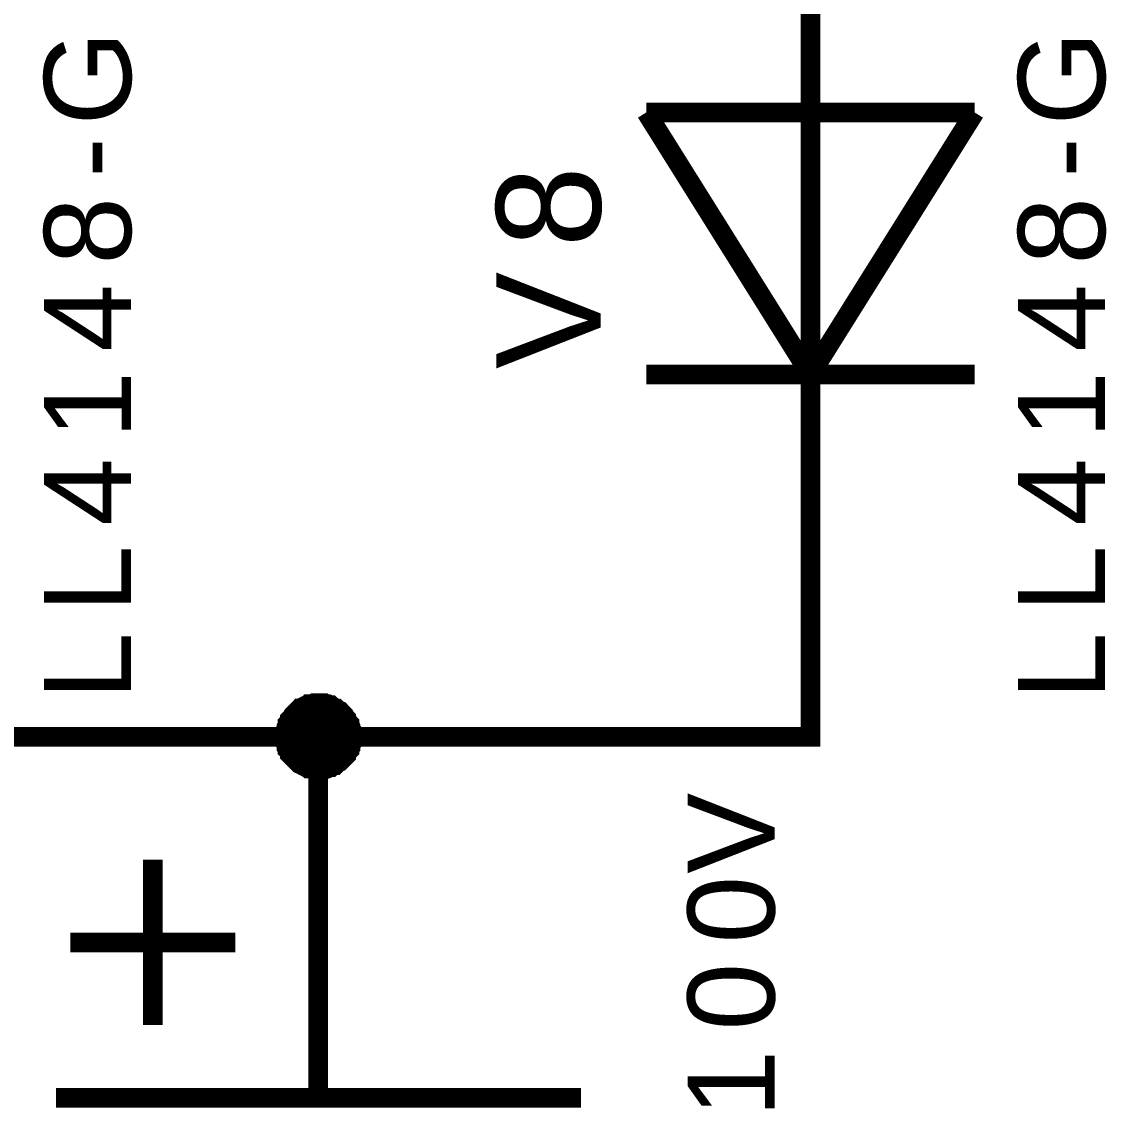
# Model space of a CAD drawing. Header units: millimetres. Extents: x -2024 to 917, y -725 to 13.
# Drawn here: x -1446.16 to -1429.65, y -419.83 to -403.29 of the extents above; entities that cross this region are included whole.
import ezdxf

# ---------------------------------------------------------------- set-up
doc = ezdxf.new("R2010")
doc.units = ezdxf.units.MM
doc.styles.get("Standard").update_dxf_attribs({"font": 'arial.ttf'})

msp = doc.modelspace()

# ---------------------------------------------------------------- linework, layer by layer
at = {"color": 7}
for points, const_width in [([(-1434.151, -404.175), (-1434.151, -401.675)], 0.3), ([(-1434.151, -404.175), (-1434.151, -409.176)], 0.3), ([(-1431.651, -404.672), (-1436.65, -404.672)], 0.3), ([(-1436.65, -404.672), (-1434.151, -408.663)], 0.3), ([(-1434.151, -408.663), (-1431.651, -404.672)], 0.3), ([(-1431.651, -408.663), (-1436.65, -408.663)], 0.3), ([(-1434.151, -409.176), (-1434.151, -411.676)], 0.3), ([(-1449.129, -411.676), (-1449.129, -414.177), (-1441.648, -414.177), (-1434.151, -414.177), (-1434.151, -411.676)], 0.3), ([(-1442.145, -414.177), (-1442.145, -414.144), (-1442.145, -414.127), (-1442.145, -414.094), (-1442.128, -414.078), (-1442.128, -414.044), (-1442.128, -414.028), (-1442.112, -413.995), (-1442.112, -413.978), (-1442.095, -413.962), (-1442.079, -413.928), (-1442.079, -413.912), (-1442.062, -413.895), (-1442.045, -413.879), (-1442.029, -413.846), (-1442.012, -413.829), (-1441.996, -413.813), (-1441.979, -413.796), (-1441.963, -413.779), (-1441.946, -413.763), (-1441.93, -413.746), (-1441.896, -413.746), (-1441.88, -413.73), (-1441.863, -413.713), (-1441.83, -413.697), (-1441.814, -413.697), (-1441.797, -413.68), (-1441.764, -413.68), (-1441.748, -413.68), (-1441.714, -413.664), (-1441.698, -413.664), (-1441.665, -413.664), (-1441.648, -413.664)], 0.3), ([(-1442.145, -414.177), (-1442.145, -414.144), (-1442.145, -414.127), (-1442.145, -414.094), (-1442.128, -414.078), (-1442.128, -414.044), (-1442.128, -414.028), (-1442.112, -413.995), (-1442.112, -413.978), (-1442.095, -413.962), (-1442.079, -413.928), (-1442.079, -413.912), (-1442.062, -413.895), (-1442.045, -413.879), (-1442.029, -413.846), (-1442.012, -413.829), (-1441.996, -413.813), (-1441.979, -413.796), (-1441.963, -413.779), (-1441.946, -413.763), (-1441.93, -413.746), (-1441.896, -413.746), (-1441.88, -413.73), (-1441.863, -413.713), (-1441.83, -413.697), (-1441.814, -413.697), (-1441.797, -413.68), (-1441.764, -413.68), (-1441.748, -413.68), (-1441.714, -413.664), (-1441.698, -413.664), (-1441.665, -413.664), (-1441.648, -413.664)], 0.3), ([(-1442.145, -414.177), (-1442.145, -414.144), (-1442.145, -414.127), (-1442.145, -414.094), (-1442.128, -414.078), (-1442.128, -414.044), (-1442.128, -414.028), (-1442.112, -413.995), (-1442.112, -413.978), (-1442.095, -413.962), (-1442.079, -413.928), (-1442.079, -413.912), (-1442.062, -413.895), (-1442.045, -413.879), (-1442.029, -413.846), (-1442.012, -413.829), (-1441.996, -413.813), (-1441.979, -413.796), (-1441.963, -413.779), (-1441.946, -413.763), (-1441.93, -413.746), (-1441.896, -413.746), (-1441.88, -413.73), (-1441.863, -413.713), (-1441.83, -413.697), (-1441.814, -413.697), (-1441.797, -413.68), (-1441.764, -413.68), (-1441.748, -413.68), (-1441.714, -413.664), (-1441.698, -413.664), (-1441.665, -413.664), (-1441.648, -413.664)], 0.3), ([(-1442.145, -414.177), (-1442.145, -414.144), (-1442.145, -414.127), (-1442.145, -414.094), (-1442.128, -414.078), (-1442.128, -414.044), (-1442.128, -414.028), (-1442.112, -413.995), (-1442.112, -413.978), (-1442.095, -413.962), (-1442.079, -413.928), (-1442.079, -413.912), (-1442.062, -413.895), (-1442.045, -413.879), (-1442.029, -413.846), (-1442.012, -413.829), (-1441.996, -413.813), (-1441.979, -413.796), (-1441.963, -413.779), (-1441.946, -413.763), (-1441.93, -413.746), (-1441.896, -413.746), (-1441.88, -413.73), (-1441.863, -413.713), (-1441.83, -413.697), (-1441.814, -413.697), (-1441.797, -413.68), (-1441.764, -413.68), (-1441.748, -413.68), (-1441.714, -413.664), (-1441.698, -413.664), (-1441.665, -413.664), (-1441.648, -413.664)], 0.3), ([(-1442.145, -414.177), (-1442.145, -414.144), (-1442.145, -414.127), (-1442.145, -414.094), (-1442.128, -414.078), (-1442.128, -414.044), (-1442.128, -414.028), (-1442.112, -413.995), (-1442.112, -413.978), (-1442.095, -413.962), (-1442.079, -413.928), (-1442.079, -413.912), (-1442.062, -413.895), (-1442.045, -413.879), (-1442.029, -413.846), (-1442.012, -413.829), (-1441.996, -413.813), (-1441.979, -413.796), (-1441.963, -413.779), (-1441.946, -413.763), (-1441.93, -413.746), (-1441.896, -413.746), (-1441.88, -413.73), (-1441.863, -413.713), (-1441.83, -413.697), (-1441.814, -413.697), (-1441.797, -413.68), (-1441.764, -413.68), (-1441.748, -413.68), (-1441.714, -413.664), (-1441.698, -413.664), (-1441.665, -413.664), (-1441.648, -413.664)], 0.0991), ([(-1442.145, -414.177), (-1442.145, -414.144), (-1442.145, -414.127), (-1442.145, -414.094), (-1442.128, -414.078), (-1442.128, -414.044), (-1442.128, -414.028), (-1442.112, -413.995), (-1442.112, -413.978), (-1442.095, -413.962), (-1442.079, -413.928), (-1442.079, -413.912), (-1442.062, -413.895), (-1442.045, -413.879), (-1442.029, -413.846), (-1442.012, -413.829), (-1441.996, -413.813), (-1441.979, -413.796), (-1441.963, -413.779), (-1441.946, -413.763), (-1441.93, -413.746), (-1441.896, -413.746), (-1441.88, -413.73), (-1441.863, -413.713), (-1441.83, -413.697), (-1441.814, -413.697), (-1441.797, -413.68), (-1441.764, -413.68), (-1441.748, -413.68), (-1441.714, -413.664), (-1441.698, -413.664), (-1441.665, -413.664), (-1441.648, -413.664)], 0.0991), ([(-1442.145, -414.177), (-1442.145, -414.144), (-1442.145, -414.127), (-1442.145, -414.094), (-1442.128, -414.078), (-1442.128, -414.044), (-1442.128, -414.028), (-1442.112, -413.995), (-1442.112, -413.978), (-1442.095, -413.962), (-1442.079, -413.928), (-1442.079, -413.912), (-1442.062, -413.895), (-1442.045, -413.879), (-1442.029, -413.846), (-1442.012, -413.829), (-1441.996, -413.813), (-1441.979, -413.796), (-1441.963, -413.779), (-1441.946, -413.763), (-1441.93, -413.746), (-1441.896, -413.746), (-1441.88, -413.73), (-1441.863, -413.713), (-1441.83, -413.697), (-1441.814, -413.697), (-1441.797, -413.68), (-1441.764, -413.68), (-1441.748, -413.68), (-1441.714, -413.664), (-1441.698, -413.664), (-1441.665, -413.664), (-1441.648, -413.664)], 0.0991), ([(-1442.145, -414.177), (-1442.145, -414.144), (-1442.145, -414.127), (-1442.145, -414.094), (-1442.128, -414.078), (-1442.128, -414.044), (-1442.128, -414.028), (-1442.112, -413.995), (-1442.112, -413.978), (-1442.095, -413.962), (-1442.079, -413.928), (-1442.079, -413.912), (-1442.062, -413.895), (-1442.045, -413.879), (-1442.029, -413.846), (-1442.012, -413.829), (-1441.996, -413.813), (-1441.979, -413.796), (-1441.963, -413.779), (-1441.946, -413.763), (-1441.93, -413.746), (-1441.896, -413.746), (-1441.88, -413.73), (-1441.863, -413.713), (-1441.83, -413.697), (-1441.814, -413.697), (-1441.797, -413.68), (-1441.764, -413.68), (-1441.748, -413.68), (-1441.714, -413.664), (-1441.698, -413.664), (-1441.665, -413.664), (-1441.648, -413.664)], 0.0991), ([(-1441.648, -413.664), (-1441.648, -413.664)], 0.3), ([(-1441.648, -413.664), (-1441.615, -413.664), (-1441.599, -413.664), (-1441.565, -413.664), (-1441.549, -413.68), (-1441.516, -413.68), (-1441.499, -413.68), (-1441.466, -413.697), (-1441.45, -413.697), (-1441.433, -413.713), (-1441.4, -413.73), (-1441.383, -413.746), (-1441.367, -413.746), (-1441.35, -413.763), (-1441.317, -413.779), (-1441.301, -413.796), (-1441.284, -413.813), (-1441.268, -413.829), (-1441.251, -413.846), (-1441.234, -413.879), (-1441.218, -413.895), (-1441.218, -413.912), (-1441.201, -413.928), (-1441.185, -413.962), (-1441.168, -413.978), (-1441.168, -413.995), (-1441.152, -414.028), (-1441.152, -414.044), (-1441.152, -414.078), (-1441.135, -414.094), (-1441.135, -414.127), (-1441.135, -414.144), (-1441.135, -414.177)], 0.3), ([(-1441.648, -413.664), (-1441.648, -413.664)], 0.3), ([(-1441.648, -413.664), (-1441.615, -413.664), (-1441.599, -413.664), (-1441.565, -413.664), (-1441.549, -413.68), (-1441.516, -413.68), (-1441.499, -413.68), (-1441.466, -413.697), (-1441.45, -413.697), (-1441.433, -413.713), (-1441.4, -413.73), (-1441.383, -413.746), (-1441.367, -413.746), (-1441.35, -413.763), (-1441.317, -413.779), (-1441.301, -413.796), (-1441.284, -413.813), (-1441.268, -413.829), (-1441.251, -413.846), (-1441.234, -413.879), (-1441.218, -413.895), (-1441.218, -413.912), (-1441.201, -413.928), (-1441.185, -413.962), (-1441.168, -413.978), (-1441.168, -413.995), (-1441.152, -414.028), (-1441.152, -414.044), (-1441.152, -414.078), (-1441.135, -414.094), (-1441.135, -414.127), (-1441.135, -414.144), (-1441.135, -414.177)], 0.3), ([(-1441.648, -413.664), (-1441.648, -413.664)], 0.3), ([(-1441.648, -413.664), (-1441.615, -413.664), (-1441.599, -413.664), (-1441.565, -413.664), (-1441.549, -413.68), (-1441.516, -413.68), (-1441.499, -413.68), (-1441.466, -413.697), (-1441.45, -413.697), (-1441.433, -413.713), (-1441.4, -413.73), (-1441.383, -413.746), (-1441.367, -413.746), (-1441.35, -413.763), (-1441.317, -413.779), (-1441.301, -413.796), (-1441.284, -413.813), (-1441.268, -413.829), (-1441.251, -413.846), (-1441.234, -413.879), (-1441.218, -413.895), (-1441.218, -413.912), (-1441.201, -413.928), (-1441.185, -413.962), (-1441.168, -413.978), (-1441.168, -413.995), (-1441.152, -414.028), (-1441.152, -414.044), (-1441.152, -414.078), (-1441.135, -414.094), (-1441.135, -414.127), (-1441.135, -414.144), (-1441.135, -414.177)], 0.3), ([(-1441.648, -413.664), (-1441.648, -413.664)], 0.3), ([(-1441.648, -413.664), (-1441.615, -413.664), (-1441.599, -413.664), (-1441.565, -413.664), (-1441.549, -413.68), (-1441.516, -413.68), (-1441.499, -413.68), (-1441.466, -413.697), (-1441.45, -413.697), (-1441.433, -413.713), (-1441.4, -413.73), (-1441.383, -413.746), (-1441.367, -413.746), (-1441.35, -413.763), (-1441.317, -413.779), (-1441.301, -413.796), (-1441.284, -413.813), (-1441.268, -413.829), (-1441.251, -413.846), (-1441.234, -413.879), (-1441.218, -413.895), (-1441.218, -413.912), (-1441.201, -413.928), (-1441.185, -413.962), (-1441.168, -413.978), (-1441.168, -413.995), (-1441.152, -414.028), (-1441.152, -414.044), (-1441.152, -414.078), (-1441.135, -414.094), (-1441.135, -414.127), (-1441.135, -414.144), (-1441.135, -414.177)], 0.3), ([(-1441.648, -413.664), (-1441.648, -413.664)], 0.0991), ([(-1441.648, -413.664), (-1441.615, -413.664), (-1441.599, -413.664), (-1441.565, -413.664), (-1441.549, -413.68), (-1441.516, -413.68), (-1441.499, -413.68), (-1441.466, -413.697), (-1441.45, -413.697), (-1441.433, -413.713), (-1441.4, -413.73), (-1441.383, -413.746), (-1441.367, -413.746), (-1441.35, -413.763), (-1441.317, -413.779), (-1441.301, -413.796), (-1441.284, -413.813), (-1441.268, -413.829), (-1441.251, -413.846), (-1441.234, -413.879), (-1441.218, -413.895), (-1441.218, -413.912), (-1441.201, -413.928), (-1441.185, -413.962), (-1441.168, -413.978), (-1441.168, -413.995), (-1441.152, -414.028), (-1441.152, -414.044), (-1441.152, -414.078), (-1441.135, -414.094), (-1441.135, -414.127), (-1441.135, -414.144), (-1441.135, -414.177)], 0.0991), ([(-1441.648, -413.664), (-1441.648, -413.664)], 0.0991), ([(-1441.648, -413.664), (-1441.615, -413.664), (-1441.599, -413.664), (-1441.565, -413.664), (-1441.549, -413.68), (-1441.516, -413.68), (-1441.499, -413.68), (-1441.466, -413.697), (-1441.45, -413.697), (-1441.433, -413.713), (-1441.4, -413.73), (-1441.383, -413.746), (-1441.367, -413.746), (-1441.35, -413.763), (-1441.317, -413.779), (-1441.301, -413.796), (-1441.284, -413.813), (-1441.268, -413.829), (-1441.251, -413.846), (-1441.234, -413.879), (-1441.218, -413.895), (-1441.218, -413.912), (-1441.201, -413.928), (-1441.185, -413.962), (-1441.168, -413.978), (-1441.168, -413.995), (-1441.152, -414.028), (-1441.152, -414.044), (-1441.152, -414.078), (-1441.135, -414.094), (-1441.135, -414.127), (-1441.135, -414.144), (-1441.135, -414.177)], 0.0991), ([(-1441.648, -413.664), (-1441.648, -413.664)], 0.0991), ([(-1441.648, -413.664), (-1441.615, -413.664), (-1441.599, -413.664), (-1441.565, -413.664), (-1441.549, -413.68), (-1441.516, -413.68), (-1441.499, -413.68), (-1441.466, -413.697), (-1441.45, -413.697), (-1441.433, -413.713), (-1441.4, -413.73), (-1441.383, -413.746), (-1441.367, -413.746), (-1441.35, -413.763), (-1441.317, -413.779), (-1441.301, -413.796), (-1441.284, -413.813), (-1441.268, -413.829), (-1441.251, -413.846), (-1441.234, -413.879), (-1441.218, -413.895), (-1441.218, -413.912), (-1441.201, -413.928), (-1441.185, -413.962), (-1441.168, -413.978), (-1441.168, -413.995), (-1441.152, -414.028), (-1441.152, -414.044), (-1441.152, -414.078), (-1441.135, -414.094), (-1441.135, -414.127), (-1441.135, -414.144), (-1441.135, -414.177)], 0.0991), ([(-1441.648, -413.664), (-1441.648, -413.664)], 0.0991), ([(-1441.648, -413.664), (-1441.615, -413.664), (-1441.599, -413.664), (-1441.565, -413.664), (-1441.549, -413.68), (-1441.516, -413.68), (-1441.499, -413.68), (-1441.466, -413.697), (-1441.45, -413.697), (-1441.433, -413.713), (-1441.4, -413.73), (-1441.383, -413.746), (-1441.367, -413.746), (-1441.35, -413.763), (-1441.317, -413.779), (-1441.301, -413.796), (-1441.284, -413.813), (-1441.268, -413.829), (-1441.251, -413.846), (-1441.234, -413.879), (-1441.218, -413.895), (-1441.218, -413.912), (-1441.201, -413.928), (-1441.185, -413.962), (-1441.168, -413.978), (-1441.168, -413.995), (-1441.152, -414.028), (-1441.152, -414.044), (-1441.152, -414.078), (-1441.135, -414.094), (-1441.135, -414.127), (-1441.135, -414.144), (-1441.135, -414.177)], 0.0991), ([(-1441.648, -414.674), (-1441.665, -414.674), (-1441.698, -414.674), (-1441.714, -414.674), (-1441.748, -414.657), (-1441.764, -414.657), (-1441.797, -414.657), (-1441.814, -414.641), (-1441.83, -414.641), (-1441.863, -414.624), (-1441.88, -414.607), (-1441.896, -414.607), (-1441.93, -414.591), (-1441.946, -414.574), (-1441.963, -414.558), (-1441.979, -414.541), (-1441.996, -414.525), (-1442.012, -414.508), (-1442.029, -414.491), (-1442.045, -414.475), (-1442.062, -414.458), (-1442.079, -414.442), (-1442.079, -414.409), (-1442.095, -414.392), (-1442.112, -414.376), (-1442.112, -414.342), (-1442.128, -414.326), (-1442.128, -414.309), (-1442.128, -414.276), (-1442.145, -414.26), (-1442.145, -414.227), (-1442.145, -414.21), (-1442.145, -414.177)], 0.3), ([(-1442.145, -414.177), (-1442.145, -414.177)], 0.3), ([(-1441.648, -414.674), (-1441.665, -414.674), (-1441.698, -414.674), (-1441.714, -414.674), (-1441.748, -414.657), (-1441.764, -414.657), (-1441.797, -414.657), (-1441.814, -414.641), (-1441.83, -414.641), (-1441.863, -414.624), (-1441.88, -414.607), (-1441.896, -414.607), (-1441.93, -414.591), (-1441.946, -414.574), (-1441.963, -414.558), (-1441.979, -414.541), (-1441.996, -414.525), (-1442.012, -414.508), (-1442.029, -414.491), (-1442.045, -414.475), (-1442.062, -414.458), (-1442.079, -414.442), (-1442.079, -414.409), (-1442.095, -414.392), (-1442.112, -414.376), (-1442.112, -414.342), (-1442.128, -414.326), (-1442.128, -414.309), (-1442.128, -414.276), (-1442.145, -414.26), (-1442.145, -414.227), (-1442.145, -414.21), (-1442.145, -414.177)], 0.3), ([(-1442.145, -414.177), (-1442.145, -414.177)], 0.3), ([(-1441.648, -414.674), (-1441.665, -414.674), (-1441.698, -414.674), (-1441.714, -414.674), (-1441.748, -414.657), (-1441.764, -414.657), (-1441.797, -414.657), (-1441.814, -414.641), (-1441.83, -414.641), (-1441.863, -414.624), (-1441.88, -414.607), (-1441.896, -414.607), (-1441.93, -414.591), (-1441.946, -414.574), (-1441.963, -414.558), (-1441.979, -414.541), (-1441.996, -414.525), (-1442.012, -414.508), (-1442.029, -414.491), (-1442.045, -414.475), (-1442.062, -414.458), (-1442.079, -414.442), (-1442.079, -414.409), (-1442.095, -414.392), (-1442.112, -414.376), (-1442.112, -414.342), (-1442.128, -414.326), (-1442.128, -414.309), (-1442.128, -414.276), (-1442.145, -414.26), (-1442.145, -414.227), (-1442.145, -414.21), (-1442.145, -414.177)], 0.3), ([(-1442.145, -414.177), (-1442.145, -414.177)], 0.3), ([(-1441.648, -414.674), (-1441.665, -414.674), (-1441.698, -414.674), (-1441.714, -414.674), (-1441.748, -414.657), (-1441.764, -414.657), (-1441.797, -414.657), (-1441.814, -414.641), (-1441.83, -414.641), (-1441.863, -414.624), (-1441.88, -414.607), (-1441.896, -414.607), (-1441.93, -414.591), (-1441.946, -414.574), (-1441.963, -414.558), (-1441.979, -414.541), (-1441.996, -414.525), (-1442.012, -414.508), (-1442.029, -414.491), (-1442.045, -414.475), (-1442.062, -414.458), (-1442.079, -414.442), (-1442.079, -414.409), (-1442.095, -414.392), (-1442.112, -414.376), (-1442.112, -414.342), (-1442.128, -414.326), (-1442.128, -414.309), (-1442.128, -414.276), (-1442.145, -414.26), (-1442.145, -414.227), (-1442.145, -414.21), (-1442.145, -414.177)], 0.3), ([(-1442.145, -414.177), (-1442.145, -414.177)], 0.3), ([(-1441.648, -414.674), (-1441.665, -414.674), (-1441.698, -414.674), (-1441.714, -414.674), (-1441.748, -414.657), (-1441.764, -414.657), (-1441.797, -414.657), (-1441.814, -414.641), (-1441.83, -414.641), (-1441.863, -414.624), (-1441.88, -414.607), (-1441.896, -414.607), (-1441.93, -414.591), (-1441.946, -414.574), (-1441.963, -414.558), (-1441.979, -414.541), (-1441.996, -414.525), (-1442.012, -414.508), (-1442.029, -414.491), (-1442.045, -414.475), (-1442.062, -414.458), (-1442.079, -414.442), (-1442.079, -414.409), (-1442.095, -414.392), (-1442.112, -414.376), (-1442.112, -414.342), (-1442.128, -414.326), (-1442.128, -414.309), (-1442.128, -414.276), (-1442.145, -414.26), (-1442.145, -414.227), (-1442.145, -414.21), (-1442.145, -414.177)], 0.0991), ([(-1442.145, -414.177), (-1442.145, -414.177)], 0.0991), ([(-1441.648, -414.674), (-1441.665, -414.674), (-1441.698, -414.674), (-1441.714, -414.674), (-1441.748, -414.657), (-1441.764, -414.657), (-1441.797, -414.657), (-1441.814, -414.641), (-1441.83, -414.641), (-1441.863, -414.624), (-1441.88, -414.607), (-1441.896, -414.607), (-1441.93, -414.591), (-1441.946, -414.574), (-1441.963, -414.558), (-1441.979, -414.541), (-1441.996, -414.525), (-1442.012, -414.508), (-1442.029, -414.491), (-1442.045, -414.475), (-1442.062, -414.458), (-1442.079, -414.442), (-1442.079, -414.409), (-1442.095, -414.392), (-1442.112, -414.376), (-1442.112, -414.342), (-1442.128, -414.326), (-1442.128, -414.309), (-1442.128, -414.276), (-1442.145, -414.26), (-1442.145, -414.227), (-1442.145, -414.21), (-1442.145, -414.177)], 0.0991), ([(-1442.145, -414.177), (-1442.145, -414.177)], 0.0991), ([(-1441.648, -414.674), (-1441.665, -414.674), (-1441.698, -414.674), (-1441.714, -414.674), (-1441.748, -414.657), (-1441.764, -414.657), (-1441.797, -414.657), (-1441.814, -414.641), (-1441.83, -414.641), (-1441.863, -414.624), (-1441.88, -414.607), (-1441.896, -414.607), (-1441.93, -414.591), (-1441.946, -414.574), (-1441.963, -414.558), (-1441.979, -414.541), (-1441.996, -414.525), (-1442.012, -414.508), (-1442.029, -414.491), (-1442.045, -414.475), (-1442.062, -414.458), (-1442.079, -414.442), (-1442.079, -414.409), (-1442.095, -414.392), (-1442.112, -414.376), (-1442.112, -414.342), (-1442.128, -414.326), (-1442.128, -414.309), (-1442.128, -414.276), (-1442.145, -414.26), (-1442.145, -414.227), (-1442.145, -414.21), (-1442.145, -414.177)], 0.0991), ([(-1442.145, -414.177), (-1442.145, -414.177)], 0.0991), ([(-1441.648, -414.674), (-1441.665, -414.674), (-1441.698, -414.674), (-1441.714, -414.674), (-1441.748, -414.657), (-1441.764, -414.657), (-1441.797, -414.657), (-1441.814, -414.641), (-1441.83, -414.641), (-1441.863, -414.624), (-1441.88, -414.607), (-1441.896, -414.607), (-1441.93, -414.591), (-1441.946, -414.574), (-1441.963, -414.558), (-1441.979, -414.541), (-1441.996, -414.525), (-1442.012, -414.508), (-1442.029, -414.491), (-1442.045, -414.475), (-1442.062, -414.458), (-1442.079, -414.442), (-1442.079, -414.409), (-1442.095, -414.392), (-1442.112, -414.376), (-1442.112, -414.342), (-1442.128, -414.326), (-1442.128, -414.309), (-1442.128, -414.276), (-1442.145, -414.26), (-1442.145, -414.227), (-1442.145, -414.21), (-1442.145, -414.177)], 0.0991), ([(-1442.145, -414.177), (-1442.145, -414.177)], 0.0991), ([(-1441.135, -414.177), (-1441.135, -414.21), (-1441.135, -414.227), (-1441.135, -414.26), (-1441.152, -414.276), (-1441.152, -414.309), (-1441.152, -414.326), (-1441.168, -414.342), (-1441.168, -414.376), (-1441.185, -414.392), (-1441.201, -414.409), (-1441.218, -414.442), (-1441.218, -414.458), (-1441.234, -414.475), (-1441.251, -414.491), (-1441.268, -414.508), (-1441.284, -414.525), (-1441.301, -414.541), (-1441.317, -414.558), (-1441.35, -414.574), (-1441.367, -414.591), (-1441.383, -414.607), (-1441.4, -414.607), (-1441.433, -414.624), (-1441.45, -414.641), (-1441.466, -414.641), (-1441.499, -414.657), (-1441.516, -414.657), (-1441.549, -414.657), (-1441.565, -414.674), (-1441.599, -414.674), (-1441.615, -414.674), (-1441.648, -414.674)], 0.3), ([(-1441.648, -414.177), (-1441.648, -416.677)], 0.3), ([(-1441.135, -414.177), (-1441.135, -414.21), (-1441.135, -414.227), (-1441.135, -414.26), (-1441.152, -414.276), (-1441.152, -414.309), (-1441.152, -414.326), (-1441.168, -414.342), (-1441.168, -414.376), (-1441.185, -414.392), (-1441.201, -414.409), (-1441.218, -414.442), (-1441.218, -414.458), (-1441.234, -414.475), (-1441.251, -414.491), (-1441.268, -414.508), (-1441.284, -414.525), (-1441.301, -414.541), (-1441.317, -414.558), (-1441.35, -414.574), (-1441.367, -414.591), (-1441.383, -414.607), (-1441.4, -414.607), (-1441.433, -414.624), (-1441.45, -414.641), (-1441.466, -414.641), (-1441.499, -414.657), (-1441.516, -414.657), (-1441.549, -414.657), (-1441.565, -414.674), (-1441.599, -414.674), (-1441.615, -414.674), (-1441.648, -414.674)], 0.3), ([(-1441.135, -414.177), (-1441.135, -414.21), (-1441.135, -414.227), (-1441.135, -414.26), (-1441.152, -414.276), (-1441.152, -414.309), (-1441.152, -414.326), (-1441.168, -414.342), (-1441.168, -414.376), (-1441.185, -414.392), (-1441.201, -414.409), (-1441.218, -414.442), (-1441.218, -414.458), (-1441.234, -414.475), (-1441.251, -414.491), (-1441.268, -414.508), (-1441.284, -414.525), (-1441.301, -414.541), (-1441.317, -414.558), (-1441.35, -414.574), (-1441.367, -414.591), (-1441.383, -414.607), (-1441.4, -414.607), (-1441.433, -414.624), (-1441.45, -414.641), (-1441.466, -414.641), (-1441.499, -414.657), (-1441.516, -414.657), (-1441.549, -414.657), (-1441.565, -414.674), (-1441.599, -414.674), (-1441.615, -414.674), (-1441.648, -414.674)], 0.3), ([(-1441.135, -414.177), (-1441.135, -414.21), (-1441.135, -414.227), (-1441.135, -414.26), (-1441.152, -414.276), (-1441.152, -414.309), (-1441.152, -414.326), (-1441.168, -414.342), (-1441.168, -414.376), (-1441.185, -414.392), (-1441.201, -414.409), (-1441.218, -414.442), (-1441.218, -414.458), (-1441.234, -414.475), (-1441.251, -414.491), (-1441.268, -414.508), (-1441.284, -414.525), (-1441.301, -414.541), (-1441.317, -414.558), (-1441.35, -414.574), (-1441.367, -414.591), (-1441.383, -414.607), (-1441.4, -414.607), (-1441.433, -414.624), (-1441.45, -414.641), (-1441.466, -414.641), (-1441.499, -414.657), (-1441.516, -414.657), (-1441.549, -414.657), (-1441.565, -414.674), (-1441.599, -414.674), (-1441.615, -414.674), (-1441.648, -414.674)], 0.3), ([(-1441.135, -414.177), (-1441.135, -414.21), (-1441.135, -414.227), (-1441.135, -414.26), (-1441.152, -414.276), (-1441.152, -414.309), (-1441.152, -414.326), (-1441.168, -414.342), (-1441.168, -414.376), (-1441.185, -414.392), (-1441.201, -414.409), (-1441.218, -414.442), (-1441.218, -414.458), (-1441.234, -414.475), (-1441.251, -414.491), (-1441.268, -414.508), (-1441.284, -414.525), (-1441.301, -414.541), (-1441.317, -414.558), (-1441.35, -414.574), (-1441.367, -414.591), (-1441.383, -414.607), (-1441.4, -414.607), (-1441.433, -414.624), (-1441.45, -414.641), (-1441.466, -414.641), (-1441.499, -414.657), (-1441.516, -414.657), (-1441.549, -414.657), (-1441.565, -414.674), (-1441.599, -414.674), (-1441.615, -414.674), (-1441.648, -414.674)], 0.0991), ([(-1441.135, -414.177), (-1441.135, -414.21), (-1441.135, -414.227), (-1441.135, -414.26), (-1441.152, -414.276), (-1441.152, -414.309), (-1441.152, -414.326), (-1441.168, -414.342), (-1441.168, -414.376), (-1441.185, -414.392), (-1441.201, -414.409), (-1441.218, -414.442), (-1441.218, -414.458), (-1441.234, -414.475), (-1441.251, -414.491), (-1441.268, -414.508), (-1441.284, -414.525), (-1441.301, -414.541), (-1441.317, -414.558), (-1441.35, -414.574), (-1441.367, -414.591), (-1441.383, -414.607), (-1441.4, -414.607), (-1441.433, -414.624), (-1441.45, -414.641), (-1441.466, -414.641), (-1441.499, -414.657), (-1441.516, -414.657), (-1441.549, -414.657), (-1441.565, -414.674), (-1441.599, -414.674), (-1441.615, -414.674), (-1441.648, -414.674)], 0.0991), ([(-1441.135, -414.177), (-1441.135, -414.21), (-1441.135, -414.227), (-1441.135, -414.26), (-1441.152, -414.276), (-1441.152, -414.309), (-1441.152, -414.326), (-1441.168, -414.342), (-1441.168, -414.376), (-1441.185, -414.392), (-1441.201, -414.409), (-1441.218, -414.442), (-1441.218, -414.458), (-1441.234, -414.475), (-1441.251, -414.491), (-1441.268, -414.508), (-1441.284, -414.525), (-1441.301, -414.541), (-1441.317, -414.558), (-1441.35, -414.574), (-1441.367, -414.591), (-1441.383, -414.607), (-1441.4, -414.607), (-1441.433, -414.624), (-1441.45, -414.641), (-1441.466, -414.641), (-1441.499, -414.657), (-1441.516, -414.657), (-1441.549, -414.657), (-1441.565, -414.674), (-1441.599, -414.674), (-1441.615, -414.674), (-1441.648, -414.674)], 0.0991), ([(-1441.135, -414.177), (-1441.135, -414.21), (-1441.135, -414.227), (-1441.135, -414.26), (-1441.152, -414.276), (-1441.152, -414.309), (-1441.152, -414.326), (-1441.168, -414.342), (-1441.168, -414.376), (-1441.185, -414.392), (-1441.201, -414.409), (-1441.218, -414.442), (-1441.218, -414.458), (-1441.234, -414.475), (-1441.251, -414.491), (-1441.268, -414.508), (-1441.284, -414.525), (-1441.301, -414.541), (-1441.317, -414.558), (-1441.35, -414.574), (-1441.367, -414.591), (-1441.383, -414.607), (-1441.4, -414.607), (-1441.433, -414.624), (-1441.45, -414.641), (-1441.466, -414.641), (-1441.499, -414.657), (-1441.516, -414.657), (-1441.549, -414.657), (-1441.565, -414.674), (-1441.599, -414.674), (-1441.615, -414.674), (-1441.648, -414.674)], 0.0991), ([(-1441.135, -414.177), (-1441.135, -414.177), (-1441.135, -414.177), (-1441.135, -414.177), (-1441.135, -414.177), (-1441.135, -414.177), (-1441.135, -414.177), (-1441.135, -414.177), (-1441.135, -414.177), (-1441.135, -414.177), (-1441.135, -414.177), (-1441.135, -414.177), (-1441.135, -414.177), (-1441.135, -414.177), (-1441.135, -414.177), (-1441.135, -414.177), (-1441.135, -414.177), (-1441.135, -414.177), (-1441.135, -414.177), (-1441.135, -414.177), (-1441.135, -414.177), (-1441.135, -414.177), (-1441.135, -414.177), (-1441.135, -414.177), (-1441.135, -414.177), (-1441.135, -414.177), (-1441.135, -414.177), (-1441.135, -414.177), (-1441.135, -414.177), (-1441.135, -414.177), (-1441.135, -414.177), (-1441.135, -414.177), (-1441.135, -414.177)], 0.3), ([(-1441.135, -414.177), (-1441.135, -414.177)], 0.3), ([(-1441.135, -414.177), (-1441.135, -414.177), (-1441.135, -414.177), (-1441.135, -414.177), (-1441.135, -414.177), (-1441.135, -414.177), (-1441.135, -414.177), (-1441.135, -414.177), (-1441.135, -414.177), (-1441.135, -414.177), (-1441.135, -414.177), (-1441.135, -414.177), (-1441.135, -414.177), (-1441.135, -414.177), (-1441.135, -414.177), (-1441.135, -414.177), (-1441.135, -414.177), (-1441.135, -414.177), (-1441.135, -414.177), (-1441.135, -414.177), (-1441.135, -414.177), (-1441.135, -414.177), (-1441.135, -414.177), (-1441.135, -414.177), (-1441.135, -414.177), (-1441.135, -414.177), (-1441.135, -414.177), (-1441.135, -414.177), (-1441.135, -414.177), (-1441.135, -414.177), (-1441.135, -414.177), (-1441.135, -414.177), (-1441.135, -414.177)], 0.3), ([(-1441.135, -414.177), (-1441.135, -414.177)], 0.3), ([(-1441.135, -414.177), (-1441.135, -414.177), (-1441.135, -414.177), (-1441.135, -414.177), (-1441.135, -414.177), (-1441.135, -414.177), (-1441.135, -414.177), (-1441.135, -414.177), (-1441.135, -414.177), (-1441.135, -414.177), (-1441.135, -414.177), (-1441.135, -414.177), (-1441.135, -414.177), (-1441.135, -414.177), (-1441.135, -414.177), (-1441.135, -414.177), (-1441.135, -414.177), (-1441.135, -414.177), (-1441.135, -414.177), (-1441.135, -414.177), (-1441.135, -414.177), (-1441.135, -414.177), (-1441.135, -414.177), (-1441.135, -414.177), (-1441.135, -414.177), (-1441.135, -414.177), (-1441.135, -414.177), (-1441.135, -414.177), (-1441.135, -414.177), (-1441.135, -414.177), (-1441.135, -414.177), (-1441.135, -414.177), (-1441.135, -414.177)], 0.3), ([(-1441.135, -414.177), (-1441.135, -414.177)], 0.3), ([(-1441.135, -414.177), (-1441.135, -414.177), (-1441.135, -414.177), (-1441.135, -414.177), (-1441.135, -414.177), (-1441.135, -414.177), (-1441.135, -414.177), (-1441.135, -414.177), (-1441.135, -414.177), (-1441.135, -414.177), (-1441.135, -414.177), (-1441.135, -414.177), (-1441.135, -414.177), (-1441.135, -414.177), (-1441.135, -414.177), (-1441.135, -414.177), (-1441.135, -414.177), (-1441.135, -414.177), (-1441.135, -414.177), (-1441.135, -414.177), (-1441.135, -414.177), (-1441.135, -414.177), (-1441.135, -414.177), (-1441.135, -414.177), (-1441.135, -414.177), (-1441.135, -414.177), (-1441.135, -414.177), (-1441.135, -414.177), (-1441.135, -414.177), (-1441.135, -414.177), (-1441.135, -414.177), (-1441.135, -414.177), (-1441.135, -414.177)], 0.3), ([(-1441.135, -414.177), (-1441.135, -414.177)], 0.3), ([(-1441.135, -414.177), (-1441.135, -414.177), (-1441.135, -414.177), (-1441.135, -414.177), (-1441.135, -414.177), (-1441.135, -414.177), (-1441.135, -414.177), (-1441.135, -414.177), (-1441.135, -414.177), (-1441.135, -414.177), (-1441.135, -414.177), (-1441.135, -414.177), (-1441.135, -414.177), (-1441.135, -414.177), (-1441.135, -414.177), (-1441.135, -414.177), (-1441.135, -414.177), (-1441.135, -414.177), (-1441.135, -414.177), (-1441.135, -414.177), (-1441.135, -414.177), (-1441.135, -414.177), (-1441.135, -414.177), (-1441.135, -414.177), (-1441.135, -414.177), (-1441.135, -414.177), (-1441.135, -414.177), (-1441.135, -414.177), (-1441.135, -414.177), (-1441.135, -414.177), (-1441.135, -414.177), (-1441.135, -414.177), (-1441.135, -414.177)], 0.0991), ([(-1441.135, -414.177), (-1441.135, -414.177)], 0.0991), ([(-1441.135, -414.177), (-1441.135, -414.177), (-1441.135, -414.177), (-1441.135, -414.177), (-1441.135, -414.177), (-1441.135, -414.177), (-1441.135, -414.177), (-1441.135, -414.177), (-1441.135, -414.177), (-1441.135, -414.177), (-1441.135, -414.177), (-1441.135, -414.177), (-1441.135, -414.177), (-1441.135, -414.177), (-1441.135, -414.177), (-1441.135, -414.177), (-1441.135, -414.177), (-1441.135, -414.177), (-1441.135, -414.177), (-1441.135, -414.177), (-1441.135, -414.177), (-1441.135, -414.177), (-1441.135, -414.177), (-1441.135, -414.177), (-1441.135, -414.177), (-1441.135, -414.177), (-1441.135, -414.177), (-1441.135, -414.177), (-1441.135, -414.177), (-1441.135, -414.177), (-1441.135, -414.177), (-1441.135, -414.177), (-1441.135, -414.177)], 0.0991), ([(-1441.135, -414.177), (-1441.135, -414.177)], 0.0991), ([(-1441.135, -414.177), (-1441.135, -414.177), (-1441.135, -414.177), (-1441.135, -414.177), (-1441.135, -414.177), (-1441.135, -414.177), (-1441.135, -414.177), (-1441.135, -414.177), (-1441.135, -414.177), (-1441.135, -414.177), (-1441.135, -414.177), (-1441.135, -414.177), (-1441.135, -414.177), (-1441.135, -414.177), (-1441.135, -414.177), (-1441.135, -414.177), (-1441.135, -414.177), (-1441.135, -414.177), (-1441.135, -414.177), (-1441.135, -414.177), (-1441.135, -414.177), (-1441.135, -414.177), (-1441.135, -414.177), (-1441.135, -414.177), (-1441.135, -414.177), (-1441.135, -414.177), (-1441.135, -414.177), (-1441.135, -414.177), (-1441.135, -414.177), (-1441.135, -414.177), (-1441.135, -414.177), (-1441.135, -414.177), (-1441.135, -414.177)], 0.0991), ([(-1441.135, -414.177), (-1441.135, -414.177)], 0.0991), ([(-1441.135, -414.177), (-1441.135, -414.177), (-1441.135, -414.177), (-1441.135, -414.177), (-1441.135, -414.177), (-1441.135, -414.177), (-1441.135, -414.177), (-1441.135, -414.177), (-1441.135, -414.177), (-1441.135, -414.177), (-1441.135, -414.177), (-1441.135, -414.177), (-1441.135, -414.177), (-1441.135, -414.177), (-1441.135, -414.177), (-1441.135, -414.177), (-1441.135, -414.177), (-1441.135, -414.177), (-1441.135, -414.177), (-1441.135, -414.177), (-1441.135, -414.177), (-1441.135, -414.177), (-1441.135, -414.177), (-1441.135, -414.177), (-1441.135, -414.177), (-1441.135, -414.177), (-1441.135, -414.177), (-1441.135, -414.177), (-1441.135, -414.177), (-1441.135, -414.177), (-1441.135, -414.177), (-1441.135, -414.177), (-1441.135, -414.177)], 0.0991), ([(-1441.135, -414.177), (-1441.135, -414.177)], 0.0991), ([(-1444.164, -418.565), (-1444.164, -416.048)], 0.3), ([(-1441.648, -419.674), (-1441.648, -416.677)], 0.3), ([(-1445.422, -417.306), (-1442.906, -417.306)], 0.3), ([(-1445.637, -419.674), (-1437.643, -419.674)], 0.3)]:
    msp.add_lwpolyline(points, dxfattribs=dict(at, const_width=const_width))
at = {"color": 7, "const_width": 0.508}
msp.add_lwpolyline([(-1441.852, -414.162, 1), (-1441.344, -414.162, 1)], format="xyb", close=True, dxfattribs=at)

# ---------------------------------------------------------------- texts
at = {"color": 7}
for s, height, p in [('G', 1.325, (-1444.495, -404.871)), ('G', 1.325, (-1429.665, -404.871)), ('-', 1.325, (-1444.495, -405.666)), ('-', 1.325, (-1429.665, -405.666)), ('8', 1.59, (-1437.345, -406.725)), ('8', 1.325, (-1444.495, -406.99)), ('8', 1.325, (-1429.665, -406.99)), ('V', 1.59, (-1437.345, -408.58)), ('4', 1.325, (-1444.495, -408.315)), ('4', 1.325, (-1429.665, -408.315)), ('1', 1.325, (-1444.495, -409.64)), ('1', 1.325, (-1429.665, -409.64)), ('4', 1.325, (-1444.495, -410.964)), ('4', 1.325, (-1429.665, -410.964)), ('L', 1.325, (-1444.495, -412.289)), ('L', 1.325, (-1429.665, -412.289)), ('L', 1.325, (-1444.495, -413.614)), ('L', 1.325, (-1429.665, -413.614)), ('V', 1.325, (-1434.697, -416.263)), ('0', 1.325, (-1434.697, -417.323)), ('0', 1.325, (-1434.697, -418.648)), ('1', 1.325, (-1434.697, -419.972))]:
    msp.add_text(s, height=height, rotation=90, dxfattribs=at).set_placement(p)

doc.saveas('drawing.dxf')
